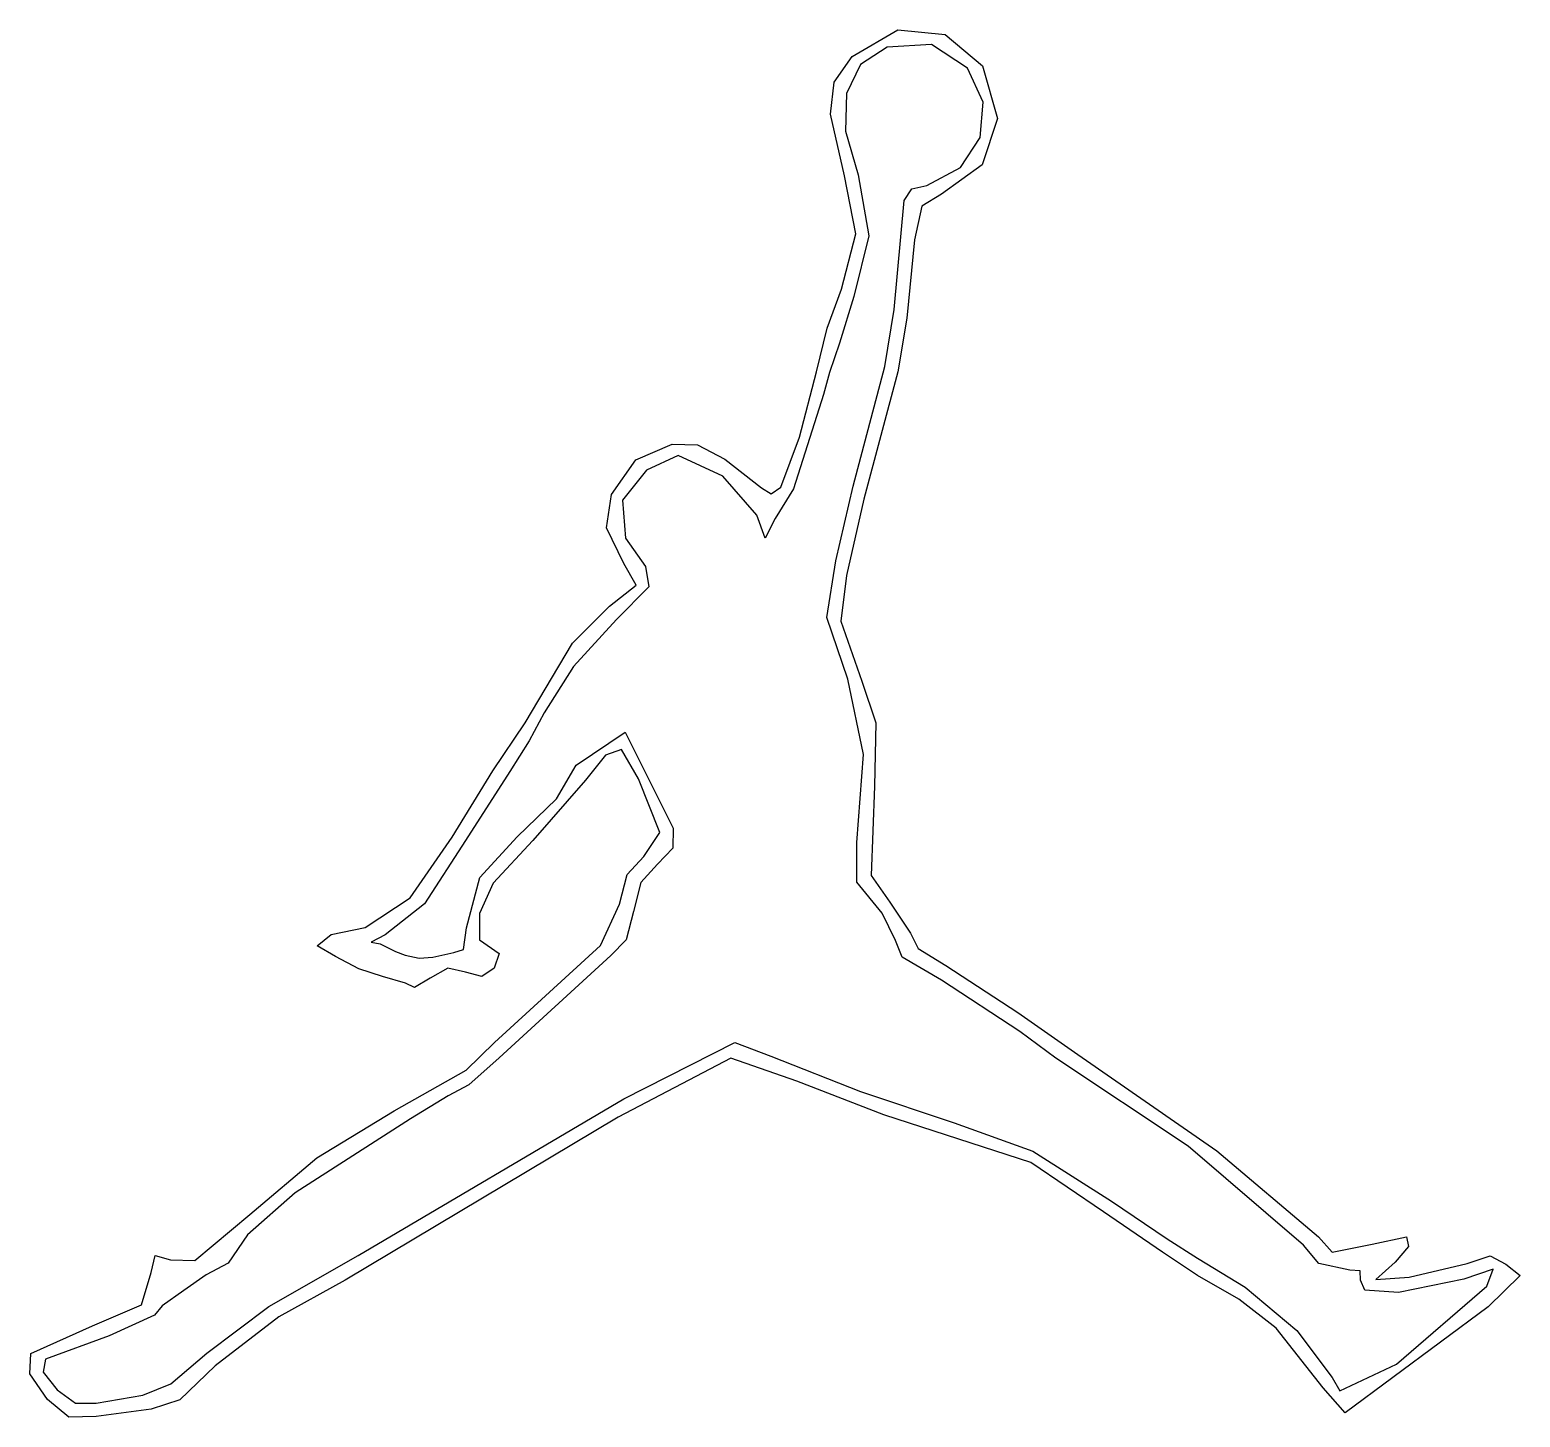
# Model space of a CAD drawing. Extents: x 0.5 to 19.4, y 0.9 to 18.4.
import ezdxf

# ---------------------------------------------------------------- set-up
doc = ezdxf.new("R2010")
doc.units = 0

msp = doc.modelspace()

# ---------------------------------------------------------------- linework, layer by layer
at = {"layer": 'Image'}
for p, q in [((10.951917, 18.108482), (11.528565, 18.447783)), ((11.528565, 18.447783), (12.129113, 18.387197)), ((12.129113, 18.387197), (12.601346, 17.991469)), ((10.726333, 17.78515), (10.951917, 18.108482)), ((11.395187, 18.228625), (11.059092, 18.008173)), ((11.957021, 18.260101), (11.395187, 18.228625)), ((12.410076, 17.962294), (11.957021, 18.260101)), ((11.059092, 18.008173), (10.880379, 17.642085)), ((12.609395, 17.533779), (12.410076, 17.962294)), ((12.601346, 17.991469), (12.793048, 17.325345)), ((10.6767, 17.380219), (10.726333, 17.78515)), ((10.880379, 17.642085), (10.86699, 17.165207)), ((10.856175, 16.600471), (10.6767, 17.380219)), ((12.570566, 17.086325), (12.609395, 17.533779)), ((10.86699, 17.165207), (11.026865, 16.612387)), ((12.793048, 17.325345), (12.595869, 16.739143)), ((12.323469, 16.706399), (12.570566, 17.086325)), ((10.997682, 15.866215), (10.856175, 16.600471)), ((11.026865, 16.612387), (11.165243, 15.843022)), ((11.897984, 16.480461), (12.323469, 16.706399)), ((12.595869, 16.739143), (12.082252, 16.369173)), ((11.612002, 16.290707), (11.709151, 16.435934)), ((11.709151, 16.435934), (11.897984, 16.480461)), ((11.48568, 14.908771), (11.612002, 16.290707)), ((11.833114, 16.218075), (11.741018, 15.792022)), ((12.082252, 16.369173), (11.833114, 16.218075)), ((10.818907, 15.167398), (10.997682, 15.866215)), ((11.165243, 15.843022), (10.974745, 15.074344)), ((11.741018, 15.792022), (11.644656, 14.800019)), ((10.635729, 14.673019), (10.818907, 15.167398)), ((10.974745, 15.074344), (10.79099, 14.485617)), ((11.365776, 14.189106), (11.48568, 14.908771)), ((11.644656, 14.800019), (11.530577, 14.122687)), ((10.503626, 14.122687), (10.635729, 14.673019)), ((10.79099, 14.485617), (10.665579, 14.115813)), ((10.965913, 12.677382), (11.365776, 14.189106)), ((10.286321, 13.297107), (10.503626, 14.122687)), ((10.665579, 14.115813), (10.592034, 13.836439)), ((11.530577, 14.122687), (11.100409, 12.512843)), ((10.592034, 13.836439), (10.209935, 12.641022)), ((8.214685, 13.008059), (8.677046, 13.206134)), ((8.677046, 13.206134), (8.994681, 13.198702)), ((10.049417, 12.662683), (10.286321, 13.297107)), ((8.75097, 13.064355), (8.351903, 12.877778)), ((9.316969, 12.803389), (8.75097, 13.064355)), ((8.994681, 13.198702), (9.343713, 13.016436)), ((9.343713, 13.016436), (9.806222, 12.654046)), ((7.909619, 12.571307), (8.214685, 13.008059)), ((8.351903, 12.877778), (8.04627, 12.498854)), ((9.745897, 12.30848), (9.316969, 12.803389)), ((9.806222, 12.654046), (9.929425, 12.581238)), ((9.929425, 12.581238), (10.049417, 12.662683)), ((10.209935, 12.641022), (9.978551, 12.266147)), ((10.746987, 11.731174), (10.965913, 12.677382)), ((7.846159, 12.149197), (7.909619, 12.571307)), ((8.04627, 12.498854), (8.083388, 12.018416)), ((11.100409, 12.512843), (10.880235, 11.547695)), ((9.851874, 12.018272), (9.745897, 12.30848)), ((9.978551, 12.266147), (9.851874, 12.018272)), ((8.063145, 11.69662), (7.846159, 12.149197)), ((8.083388, 12.018416), (8.339224, 11.659151)), ((8.22137, 11.422515), (8.063145, 11.69662)), ((10.632819, 11.016971), (10.746987, 11.731174)), ((8.339224, 11.659151), (8.381407, 11.402541)), ((10.880235, 11.547695), (10.809961, 10.968457)), ((7.882897, 11.159479), (8.22137, 11.422515)), ((8.381407, 11.402541), (7.969679, 10.990441)), ((7.413795, 10.688965), (7.882897, 11.159479)), ((7.969679, 10.990441), (7.427856, 10.393971)), ((10.89682, 10.237569), (10.632819, 11.016971)), ((10.809961, 10.968457), (11.077144, 10.209341)), ((6.813905, 9.682039), (7.413795, 10.688965)), ((7.427856, 10.393971), (7.056169, 9.811054)), ((11.097031, 9.281686), (10.89682, 10.237569)), ((11.077144, 10.209341), (11.25057, 9.68395)), ((7.056169, 9.811054), (6.866705, 9.457554)), ((6.406242, 9.075769), (6.813905, 9.682039)), ((11.25057, 9.68395), (11.233402, 8.884421)), ((6.866705, 9.457554), (6.622645, 9.066806)), ((7.459371, 9.149278), (8.079013, 9.567412)), ((8.079013, 9.567412), (8.687463, 8.350653)), ((7.833746, 9.272876), (7.578909, 8.958027)), ((8.036349, 9.344611), (7.833746, 9.272876)), ((8.249793, 8.976543), (8.036349, 9.344611)), ((11.012116, 8.171502), (11.097031, 9.281686)), ((5.893553, 8.23938), (6.406242, 9.075769)), ((6.622645, 9.066806), (6.05896, 8.196028)), ((7.210134, 8.723409), (7.459371, 9.149278)), ((7.578909, 8.958027), (6.912574, 8.196028)), ((8.518848, 8.29438), (8.249793, 8.976543)), ((11.233402, 8.884421), (11.191224, 7.752972)), ((6.714397, 8.24096), (7.210134, 8.723409)), ((8.687463, 8.350653), (8.685814, 8.097046)), ((5.358656, 7.469677), (5.893553, 8.23938)), ((6.05896, 8.196028), (5.542153, 7.396241)), ((6.240444, 7.728373), (6.714397, 8.24096)), ((6.912574, 8.196028), (6.412756, 7.657035)), ((8.317126, 7.992258), (8.518848, 8.29438)), ((11.010684, 7.6686), (11.012116, 8.171502)), ((8.106388, 7.764942), (8.317126, 7.992258)), ((8.685814, 8.097046), (8.49043, 7.897441)), ((8.009498, 7.390201), (8.106388, 7.764942)), ((8.49043, 7.897441), (8.280754, 7.665777)), ((11.191224, 7.752972), (11.430529, 7.415268)), ((6.071916, 7.091062), (6.240444, 7.728373)), ((6.412756, 7.657035), (6.238676, 7.273497)), ((8.280754, 7.665777), (8.185879, 7.29836)), ((11.332705, 7.27538), (11.010684, 7.6686)), ((4.790822, 7.096586), (5.358656, 7.469677)), ((5.542153, 7.396241), (5.046374, 7.003699)), ((7.768737, 6.86944), (8.009498, 7.390201)), ((11.430529, 7.415268), (11.692699, 7.022197)), ((6.238676, 7.273497), (6.238301, 6.940135)), ((8.185879, 7.29836), (8.095116, 6.939003)), ((11.503152, 6.928689), (11.332705, 7.27538)), ((4.184956, 6.862179), (4.363027, 7.007573)), ((4.363027, 7.007573), (4.790822, 7.096586)), ((5.046374, 7.003699), (4.867925, 6.909031)), ((6.035947, 6.815862), (6.071916, 7.091062)), ((11.692699, 7.022197), (11.788517, 6.827779)), ((4.414689, 6.727302), (4.184956, 6.862179)), ((4.867925, 6.909031), (4.982874, 6.88701)), ((4.982874, 6.88701), (5.173374, 6.789971)), ((5.173374, 6.789971), (5.297662, 6.74394)), ((5.913755, 6.780661), (6.035947, 6.815862)), ((6.238301, 6.940135), (6.485706, 6.768224)), ((6.427357, 5.640278), (7.768737, 6.86944)), ((8.095116, 6.939003), (7.90096, 6.739268)), ((11.586927, 6.719763), (11.503152, 6.928689)), ((11.788517, 6.827779), (12.137198, 6.616139)), ((4.709134, 6.571095), (4.414689, 6.727302)), ((5.297662, 6.74394), (5.474533, 6.706554)), ((5.474533, 6.706554), (5.646127, 6.720243)), ((5.646127, 6.720243), (5.913755, 6.780661)), ((6.485706, 6.768224), (6.425333, 6.582499)), ((7.90096, 6.739268), (6.488477, 5.448362)), ((12.082275, 6.427555), (11.586927, 6.719763)), ((12.137198, 6.616139), (13.047364, 6.018726)), ((5.008785, 6.474143), (4.709134, 6.571095)), ((5.303212, 6.392082), (5.008785, 6.474143)), ((5.614304, 6.456032), (5.417447, 6.33669)), ((5.837463, 6.582353), (5.614304, 6.456032)), ((6.059092, 6.531119), (5.837463, 6.582353)), ((6.266349, 6.476648), (6.059092, 6.531119)), ((6.425333, 6.582499), (6.266349, 6.476648)), ((13.075538, 5.777806), (12.082275, 6.427555)), ((5.417447, 6.33669), (5.303212, 6.392082)), ((13.047364, 6.018726), (13.807334, 5.487518)), ((13.531315, 5.444364), (13.075538, 5.777806)), ((6.071096, 5.290194), (6.427357, 5.640278)), ((8.062089, 4.928178), (9.467801, 5.639656)), ((9.467801, 5.639656), (9.924084, 5.466949)), ((13.807334, 5.487518), (15.568092, 4.270468)), ((5.159924, 4.776943), (6.071096, 5.290194)), ((6.488477, 5.448362), (6.103558, 5.105697)), ((9.416222, 5.4435), (7.993297, 4.696632)), ((10.254118, 5.151848), (9.416222, 5.4435)), ((9.924084, 5.466949), (11.0577, 5.020816)), ((15.204972, 4.328508), (13.531315, 5.444364)), ((6.103558, 5.105697), (5.841106, 4.96713)), ((11.352709, 4.725384), (10.254118, 5.151848)), ((4.70139, 2.946701), (8.062089, 4.928178)), ((5.841106, 4.96713), (5.367002, 4.674633)), ((11.0577, 5.020816), (12.243032, 4.624444)), ((4.17829, 4.180448), (5.159924, 4.776943)), ((12.304137, 4.41866), (11.352709, 4.725384)), ((5.367002, 4.674633), (3.904138, 3.741227)), ((7.993297, 4.696632), (4.538375, 2.636181)), ((12.243032, 4.624444), (13.238315, 4.26823)), ((13.213066, 4.121796), (12.304137, 4.41866)), ((3.332009, 3.467428), (4.17829, 4.180448)), ((13.238315, 4.26823), (14.233895, 3.634543)), ((16.662979, 3.078399), (15.204972, 4.328508)), ((15.568092, 4.270468), (16.853597, 3.182513)), ((14.13224, 3.498694), (13.213066, 4.121796)), ((3.904138, 3.741227), (3.302299, 3.210061)), ((14.233895, 3.634543), (14.939764, 3.158368)), ((2.635616, 2.882317), (3.332009, 3.467428)), ((14.880484, 2.988214), (14.13224, 3.498694)), ((3.302299, 3.210061), (3.05671, 2.849146)), ((14.939764, 3.158368), (15.321177, 2.91421)), ((16.859058, 2.846791), (16.662979, 3.078399)), ((16.853597, 3.182513), (17.026286, 2.989252)), ((17.026286, 2.989252), (17.530403, 3.091755)), ((17.530403, 3.091755), (17.965428, 3.18483)), ((17.99234, 3.059366), (17.821144, 2.864279)), ((17.965428, 3.18483), (17.99234, 3.059366)), ((2.084081, 2.731769), (2.136253, 2.94848)), ((2.136253, 2.94848), (2.328722, 2.891847)), ((2.328722, 2.891847), (2.635616, 2.882317)), ((3.05671, 2.849146), (2.781544, 2.701167)), ((3.571414, 2.302432), (4.70139, 2.946701)), ((15.324109, 2.691881), (14.880484, 2.988214)), ((15.321177, 2.91421), (15.926027, 2.546233)), ((17.24795, 2.761505), (16.859058, 2.846791)), ((17.821144, 2.864279), (17.577025, 2.643564)), ((18.000358, 2.674611), (18.734077, 2.845511)), ((18.734077, 2.845511), (19.025059, 2.942727)), ((19.025059, 2.942727), (19.224602, 2.839034)), ((19.224602, 2.839034), (19.40474, 2.692703)), ((1.960897, 2.32191), (2.084081, 2.731769)), ((2.781544, 2.701167), (2.496669, 2.502201)), ((15.84608, 2.39637), (15.324109, 2.691881)), ((17.380807, 2.752838), (17.24795, 2.761505)), ((17.386241, 2.636415), (17.380807, 2.752838)), ((17.577025, 2.643564), (18.000358, 2.674611)), ((18.691575, 2.646973), (17.86379, 2.481035)), ((19.063832, 2.773992), (18.691575, 2.646973)), ((18.983674, 2.55869), (19.063832, 2.773992)), ((19.40474, 2.692703), (18.998882, 2.296758)), ((2.496669, 2.502201), (2.221502, 2.311701)), ((4.538375, 2.636181), (3.698577, 2.169095)), ((15.926027, 2.546233), (16.579491, 1.996351)), ((17.438591, 2.506889), (17.386241, 2.636415)), ((17.86379, 2.481035), (17.438591, 2.506889)), ((17.839556, 1.572195), (18.983674, 2.55869)), ((1.339707, 2.056338), (1.960897, 2.32191)), ((2.221502, 2.311701), (2.125378, 2.194103)), ((2.78834, 1.711676), (3.571414, 2.302432)), ((16.315712, 2.029332), (15.84608, 2.39637)), ((18.998882, 2.296758), (17.191943, 0.957038)), ((2.125378, 2.194103), (1.553879, 1.93296)), ((3.698577, 2.169095), (2.894245, 1.550693)), ((0.563377, 1.706957), (1.339707, 2.056338)), ((1.553879, 1.93296), (0.745295, 1.637163)), ((16.91122, 1.274538), (16.315712, 2.029332)), ((16.579491, 1.996351), (17.026692, 1.404966)), ((0.548382, 1.450768), (0.563377, 1.706957)), ((2.333146, 1.323761), (2.78834, 1.711676)), ((0.745295, 1.637163), (0.718679, 1.472376)), ((2.894245, 1.550693), (2.445748, 1.121397)), ((17.121808, 1.234454), (17.839556, 1.572195)), ((0.772534, 1.12442), (0.548382, 1.450768)), ((0.718679, 1.472376), (0.896483, 1.246902)), ((1.977304, 1.1824), (2.333146, 1.323761)), ((17.026692, 1.404966), (17.121808, 1.234454)), ((0.896483, 1.246902), (1.128496, 1.077554)), ((1.38957, 1.079959), (1.977304, 1.1824)), ((1.977304, 1.1824), (1.977304, 1.1824)), ((17.191943, 0.957038), (16.91122, 1.274538)), ((1.044106, 0.902128), (0.772534, 1.12442)), ((0.772534, 1.12442), (0.772534, 1.12442)), ((1.128496, 1.077554), (1.38957, 1.079959)), ((2.083045, 1.003103), (1.386367, 0.911254)), ((2.445748, 1.121397), (2.083045, 1.003103)), ((1.386367, 0.911254), (1.044106, 0.902128))]:
    msp.add_line(p, q, dxfattribs=at)

doc.saveas('drawing.dxf')
